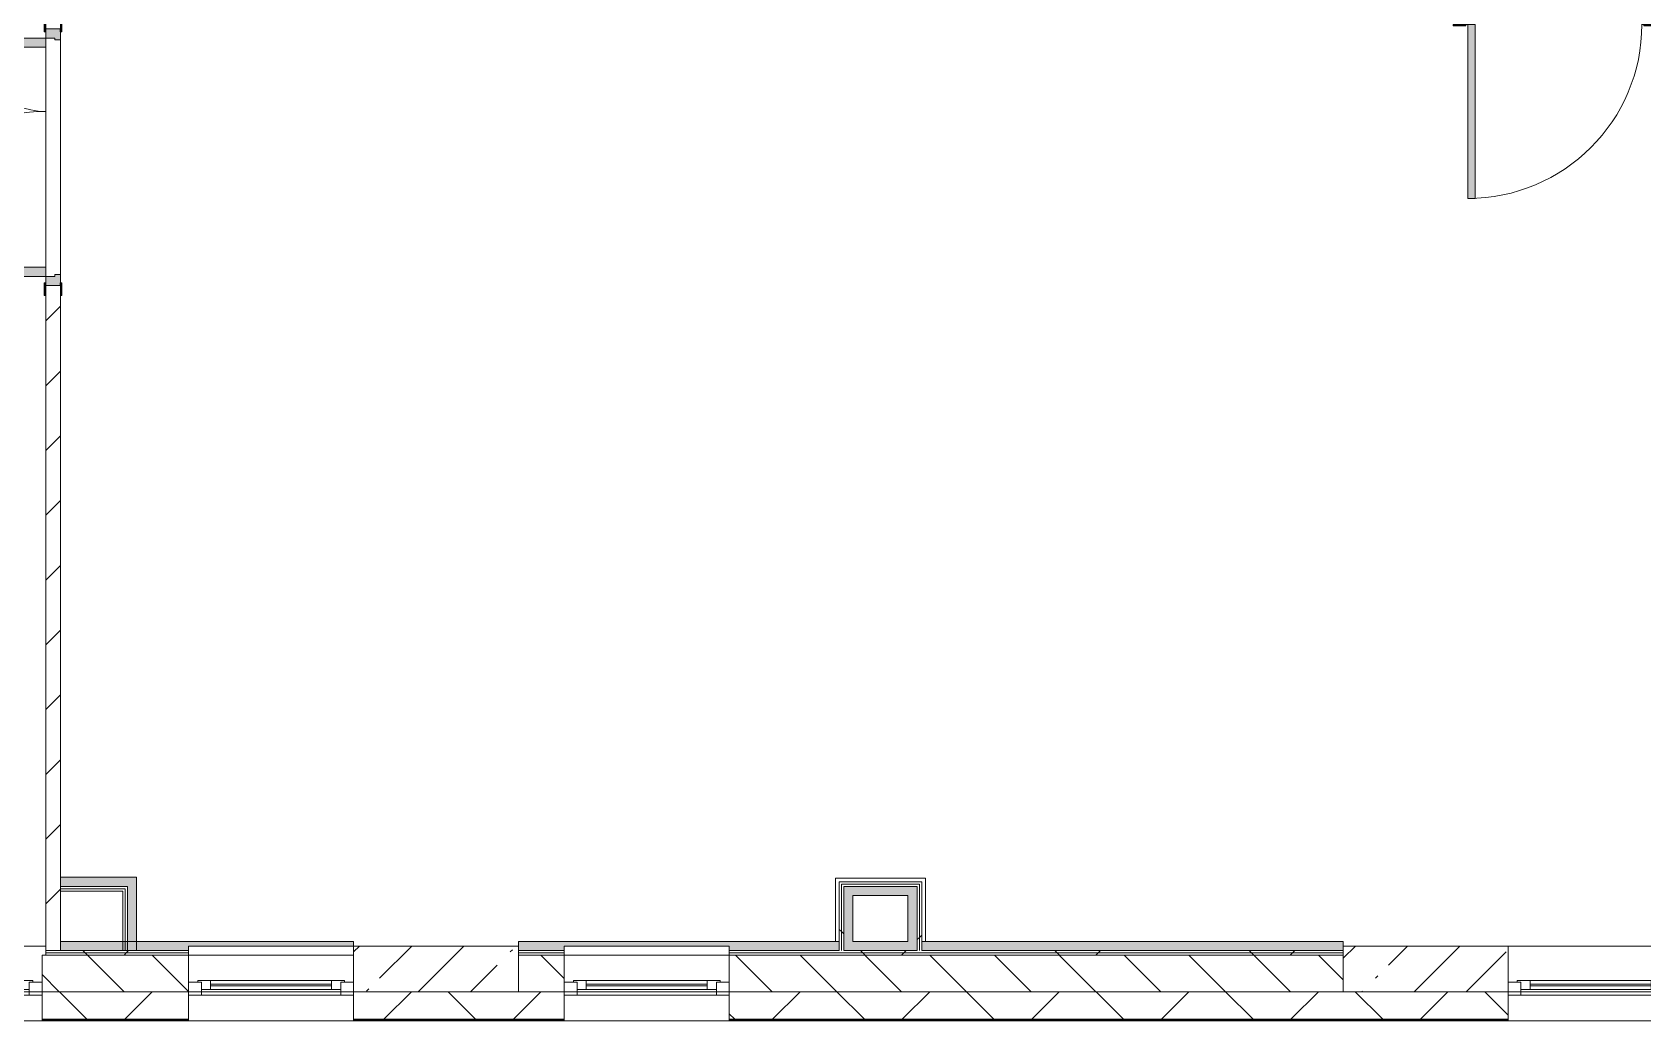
# Model space of a CAD drawing. Header units: millimetres. Extents: x -2911 to 191903, y -8553 to 29000.
# Drawn here: x 151796 to 160585, y -258 to 5138 of the extents above; entities that cross this region are included whole.
import ezdxf

# ---------------------------------------------------------------- set-up
doc = ezdxf.new("R2010")
doc.units = ezdxf.units.MM
for name, color, linetype, lineweight, true_color in [('A-DOOR-1', 7, 'Continuous', 5, 0xaaaaaa), ('A-DOOR-2', 7, 'Continuous', 5, 0xe2e2e2), ('A-DOOR-FRAM-1', 7, 'Continuous', 5, 0xe2e2e2), ('A-DOOR-FRAM-2', 7, 'Continuous', 5, 0xaaaaaa), ('A-FLOR-3', 7, 'Continuous', 5, 0xaaaaaa), ('I-WALL-1', 7, 'Continuous', 5, 0xe7e7e7), ('I-WALL-2', 7, 'Continuous', 9, 0xe7e7e7)]:
    doc.layers.add(name, color=color, linetype=linetype, lineweight=lineweight, true_color=true_color)
for name, color, linetype, lineweight in [('A-GLAZ-1', 7, 'Continuous', 5), ('A-WALL', 7, 'Continuous', 9), ('A-WALL-4', 7, 'Continuous', 5), ('I-WALL-3', 7, 'Continuous', 5), ('S-COLS-2', 7, 'Continuous', 5)]:
    doc.layers.add(name, color=color, linetype=linetype, lineweight=lineweight)
pattern_1 = [(45, (59919.9, 0), (-530.33, 530.33), []), (135, (59919.9, 0), (-530.33, -530.33), [])]

# ---------------------------------------------------------------- blocks, each defined once
blk = doc.blocks.new('120_Окно_СКБ_1Ст - 120_Окно_СКБ_1Ст 900х2500_h_ с форточкой-V100-2_5_1_птичка')
at = {"layer": 'A-GLAZ-1'}
for p, q in [((-450, -127), (-450, -57)), ((-450, -57), (-380, -57)), ((450, -57), (-450, -57)), ((-380, -57), (-380, -127)), ((380, -87), (-380, -87)), ((-380, -87), (-380, -127)), ((-330, -137), (-330, -87)), ((330, -137), (330, -87)), ((380, -127), (380, -57)), ((380, -57), (450, -57)), ((380, -127), (380, -87)), ((450, -57), (450, -127)), ((-380, -127), (-450, -127)), ((-450, -127), (-400, -127)), ((-380, -127), (-400, -127)), ((-400, -127), (-400, -137)), ((-400, -137), (400, -137)), ((400, -137), (-400, -137)), ((-330, -107), (330, -107)), ((330, -117), (-330, -117)), ((450, -127), (380, -127)), ((400, -127), (380, -127)), ((400, -127), (450, -127)), ((400, -137), (400, -127))]:
    blk.add_line(p, q, dxfattribs=at)
blk = doc.blocks.new('120_Окно_СКБ_1Ст - 120_Окно_СКБ_1Ст 900х2500_h_ с форточкой-22876038-2_5_1_птичка')
at = {"layer": 'A-GLAZ-1'}
for p, q in [((-450, -127), (-450, -57)), ((-450, -57), (-380, -57)), ((450, -57), (-450, -57)), ((-380, -57), (-380, -127)), ((380, -87), (-380, -87)), ((-380, -87), (-380, -127)), ((-330, -137), (-330, -87)), ((330, -137), (330, -87)), ((380, -127), (380, -57)), ((380, -57), (450, -57)), ((380, -127), (380, -87)), ((450, -57), (450, -127)), ((-380, -127), (-450, -127)), ((-450, -127), (-400, -127)), ((-380, -127), (-400, -127)), ((-400, -127), (-400, -137)), ((-400, -137), (400, -137)), ((400, -137), (-400, -137)), ((-330, -107), (330, -107)), ((330, -117), (-330, -117)), ((450, -127), (380, -127)), ((400, -127), (380, -127)), ((400, -127), (450, -127)), ((400, -137), (400, -127))]:
    blk.add_line(p, q, dxfattribs=at)
blk = doc.blocks.new('BSC_Колонна _Прямоугольная - 250х900-23282983-2_5_1_птичка')
at = {"layer": 'S-COLS-2'}
h = blk.add_hatch(dxfattribs=at)
h.set_pattern_fill('FP_124', color=256, style=0, pattern_type=2)
h.set_pattern_definition([(45, (-99480, -25), (-285.1231, 285.1231), []), (45, (-99194.88, -25), (-285.1231, 285.1231), [504.031, -100.806, 16.764, -84.042])])
h.paths.add_polyline_path([(450, -125), (450, 125), (-450, 125), (-450, -125)])
for p, q in [((450, 125), (-450, 125)), ((-450, 125), (-450, -125)), ((450, -125), (450, 125)), ((-450, -125), (450, -125))]:
    blk.add_line(p, q, dxfattribs=at)
blk = doc.blocks.new('110_Дверь_СКБ_1Ст_Внутренняя1 - Д-7а_л__950x2100h_Туалет-V101-2_5_1_птичка')
at = {"layer": 'A-DOOR-1'}
h = blk.add_hatch(dxfattribs=at)
h.set_pattern_fill('FP_125', color=256, style=0, pattern_type=2)
h.set_pattern_definition([(135, (1776.41, 174.685), (-14.14214, -14.14214), []), (225, (1776.41, 174.685), (14.14214, -14.14214), [])])
h.paths.add_polyline_path([(537.5, 110), (512.5, 110), (512.5, -110), (537.5, -110)])
at = {"layer": 'A-DOOR-2'}
h = blk.add_hatch(color=256, dxfattribs=at)
h.paths.add_polyline_path([(487.5, 110), (487.5, 70), (477.5, 70), (477.5, 30), (512.5, 30), (512.5, 110)])
h.paths.add_polyline_path([(-462.5, 110), (-487.5, 110), (-487.5, 30), (-452.5, 30), (-452.5, 70), (-462.5, 70)])
at = {"layer": 'A-DOOR-FRAM-1'}
for points in [[(447.5, 1060), (447.5, 110), (487.5, 110), (487.5, 1060)], [(-542.5, 118), (-542.5, 110), (-472.5, 110), (-472.5, 118)], [(567.5, 118), (497.5, 118), (497.5, 110), (567.5, 110)], [(-472.5, 30), (-487.5, 30), (-487.5, -110), (-472.5, -110)], [(512.5, 30), (497.5, 30), (497.5, -110), (512.5, -110)], [(-542.5, -110), (-542.5, -118), (-472.5, -118), (-472.5, -110)], [(567.5, -110), (497.5, -110), (497.5, -118), (567.5, -118)]]:
    blk.add_hatch(color=256, dxfattribs=at).paths.add_polyline_path(points)
at = {"layer": 'A-DOOR-FRAM-2'}
h = blk.add_hatch(dxfattribs=at)
h.set_pattern_fill('FP_126', color=256, style=0, pattern_type=2)
h.set_pattern_definition([(45, (-346.384, 174.685), (-14.1421, 14.1421), []), (135, (-346.384, 174.685), (-14.1421, -14.1421), [])])
h.paths.add_polyline_path([(-487.5, 110), (-512.5, 110), (-512.5, -110), (-487.5, -110)])
at = {"layer": 'A-DOOR-1'}
for p, q in [((487.5, 1060), (447.5, 1060)), ((447.5, 1060), (447.5, 110)), ((487.5, 110), (487.5, 1060)), ((447.5, 110), (487.5, 110))]:
    blk.add_line(p, q, dxfattribs=at)
blk.add_arc((487.5, 110), 950, 90, 180, dxfattribs=at)
at = {"layer": 'A-DOOR-FRAM-2'}
for p, q in [((-472.5, 118), (-542.5, 118)), ((-542.5, 118), (-542.5, 110)), ((-542.5, 110), (-472.5, 110)), ((-487.5, 110), (-512.5, 110)), ((-512.5, 110), (-512.5, -110)), ((-462.5, 110), (-487.5, 110)), ((-487.5, 110), (-487.5, 30)), ((-487.5, -110), (-487.5, 110)), ((-472.5, 110), (-487.5, 110)), ((-487.5, 110), (-487.5, 109)), ((-487.5, 109), (-472.5, 109)), ((-472.5, 110), (-472.5, 118)), ((-472.5, 109), (-472.5, 110)), ((-462.5, 70), (-462.5, 110)), ((487.5, 110), (487.5, 70)), ((512.5, 110), (487.5, 110)), ((567.5, 118), (497.5, 118)), ((497.5, 118), (497.5, 110)), ((512.5, 110), (497.5, 110)), ((497.5, 110), (497.5, 109)), ((497.5, 110), (567.5, 110)), ((497.5, 109), (512.5, 109)), ((512.5, 30), (512.5, 110)), ((537.5, 110), (512.5, 110)), ((512.5, 110), (512.5, -110)), ((512.5, 109), (512.5, 110)), ((537.5, -110), (537.5, 110)), ((567.5, 110), (567.5, 118)), ((-487.5, 30), (-452.5, 30)), ((-472.5, 30), (-487.5, 30)), ((-487.5, 30), (-487.5, -110)), ((-472.5, -110), (-472.5, 30)), ((-452.5, 70), (-462.5, 70)), ((-452.5, 30), (-452.5, 70)), ((487.5, 70), (477.5, 70)), ((477.5, 70), (477.5, 30)), ((477.5, 30), (512.5, 30)), ((512.5, 30), (497.5, 30)), ((497.5, 30), (497.5, -110)), ((512.5, -110), (512.5, 30)), ((-472.5, -110), (-542.5, -110)), ((-542.5, -110), (-542.5, -118)), ((-542.5, -118), (-472.5, -118)), ((-512.5, -110), (-487.5, -110)), ((-487.5, -110), (-472.5, -110)), ((-472.5, -118), (-472.5, -110)), ((497.5, -110), (512.5, -110)), ((567.5, -110), (497.5, -110)), ((497.5, -110), (497.5, -118)), ((497.5, -118), (567.5, -118)), ((512.5, -110), (537.5, -110)), ((567.5, -118), (567.5, -110))]:
    blk.add_line(p, q, dxfattribs=at)
blk = doc.blocks.new('110_Дверь_СКБ_2Ст - Д-5_п_ Из игровой в коридор-32215844-2_5_1_птичка')
at = {"layer": 'A-DOOR-2'}
for points in [[(-637.5, 40), (-587.5, 40), (-587.5, 940), (-637.5, 940)], [(612.5, 440), (612.5, 40), (662.5, 40), (662.5, 440)]]:
    blk.add_hatch(color=256, dxfattribs=at).paths.add_polyline_path(points)
h = blk.add_hatch(color=256, dxfattribs=at)
h.paths.add_polyline_path([(-687.5, 40), (-687.5, -40), (-627.5, -40), (-627.5, -10), (-637.5, -10), (-637.5, 40)])
h.paths.add_polyline_path([(652.5, -40), (712.5, -40), (712.5, 40), (662.5, 40), (662.5, -10), (652.5, -10)])
at = {"layer": 'A-DOOR-FRAM-1'}
for points in [[(-742.5, 40), (-672.5, 40), (-672.5, 48), (-742.5, 48)], [(697.5, 40), (767.5, 40), (767.5, 48), (697.5, 48)], [(-742.5, -48), (-672.5, -48), (-672.5, -40), (-742.5, -40)], [(697.5, -48), (767.5, -48), (767.5, -40), (697.5, -40)]]:
    blk.add_hatch(color=256, dxfattribs=at).paths.add_polyline_path(points)
at = {"layer": 'A-DOOR-1'}
for p, q in [((-637.5, 940), (-637.5, 40)), ((-587.5, 940), (-637.5, 940)), ((-587.5, 40), (-587.5, 940)), ((662.5, 440), (612.5, 440)), ((612.5, 440), (612.5, 40)), ((662.5, 40), (662.5, 440)), ((-637.5, 40), (-587.5, 40)), ((612.5, 40), (662.5, 40))]:
    blk.add_line(p, q, dxfattribs=at)
for centre, radius, start, end in [((-637.5, 40), 900, 0, 90), ((662.5, 40), 400, 90, 180)]:
    blk.add_arc(centre, radius, start, end, dxfattribs=at)
at = {"layer": 'A-DOOR-FRAM-2'}
for p, q in [((-672.5, 48), (-742.5, 48)), ((-742.5, 48), (-742.5, 40)), ((-742.5, 40), (-672.5, 40)), ((-637.5, 40), (-687.5, 40)), ((-687.5, 40), (-687.5, -40)), ((-672.5, 40), (-672.5, 48)), ((-637.5, -10), (-637.5, 40)), ((662.5, 40), (662.5, -10)), ((712.5, 40), (662.5, 40)), ((767.5, 48), (697.5, 48)), ((697.5, 48), (697.5, 40)), ((697.5, 40), (767.5, 40)), ((712.5, -40), (712.5, 40)), ((767.5, 40), (767.5, 48)), ((-672.5, -40), (-742.5, -40)), ((-742.5, -40), (-742.5, -48)), ((-742.5, -48), (-672.5, -48)), ((-672.5, -39), (-687.5, -39)), ((-687.5, -39), (-687.5, -40)), ((-687.5, -40), (-627.5, -40)), ((-687.5, -40), (-672.5, -40)), ((-672.5, -40), (-672.5, -39)), ((-672.5, -48), (-672.5, -40)), ((-627.5, -10), (-637.5, -10)), ((-627.5, -40), (-627.5, -10)), ((662.5, -10), (652.5, -10)), ((652.5, -10), (652.5, -40)), ((652.5, -40), (712.5, -40)), ((712.5, -39), (697.5, -39)), ((697.5, -39), (697.5, -40)), ((697.5, -40), (712.5, -40)), ((767.5, -40), (697.5, -40)), ((697.5, -40), (697.5, -48)), ((697.5, -48), (767.5, -48)), ((712.5, -40), (712.5, -39)), ((767.5, -48), (767.5, -40))]:
    blk.add_line(p, q, dxfattribs=at)
blk = doc.blocks.new('BSC_Колонна _Прямоугольная - 250х900-V102-2_5_1_птичка')
at = {"layer": 'S-COLS-2'}
h = blk.add_hatch(dxfattribs=at)
h.set_pattern_fill('FP_127', color=256, style=0, pattern_type=2)
h.set_pattern_definition([(45, (-94080, -25), (-285.1231, 285.1231), []), (45, (-93794.88, -25), (-285.1231, 285.1231), [504.031, -100.806, 16.764, -84.042])])
h.paths.add_polyline_path([(450, -125), (450, 125), (-450, 125), (-450, -125), (311.3, -125)])
for p, q in [((450, 125), (-450, 125)), ((-450, 125), (-450, -125)), ((450, -125), (450, 125)), ((-450, -125), (450, -125))]:
    blk.add_line(p, q, dxfattribs=at)

msp = doc.modelspace()

# ---------------------------------------------------------------- hatches: boundary and pattern name
at = {"layer": 'A-WALL-4'}
h = msp.add_hatch(dxfattribs=at)
h.set_pattern_fill('FP_86', color=256, style=0, pattern_type=2)
h.set_pattern_definition([(135, (59919.87, 0), (-176.7767, -176.7767), [])])
h.paths.add_polyline_path([(181949.9, -100), (182749.9, -100), (182749.9, 100), (181949.9, 100)])
h.paths.add_polyline_path([(170079.1, -100), (170149.9, -100), (170149.9, 100), (168849.9, 100), (168849.9, -100), (169615.3, -100)])
h.paths.add_polyline_path([(178890.5, -100), (179249.9, -100), (179249.9, 100), (178749.9, 100), (178749.9, -100)])
h.paths.add_polyline_path([(173599.9, -100), (173599.9, 100), (173349.9, 100), (173349.9, -100)])
h.paths.add_polyline_path([(174499.9, -100), (175549.9, -100), (175549.9, 100), (174499.9, 100)])
h.paths.add_polyline_path([(154699.9, -100), (154699.9, 100), (154449.9, 100), (154449.9, -100)])
h.paths.add_polyline_path([(155702.5, -100), (158949.9, -100), (158948.8, 100), (155599.9, 100), (155599.9, -100)])
h.paths.add_polyline_path([(162549.9, -100), (162799.9, -100), (162799.9, 100), (162549.9, 100)])
h.paths.add_polyline_path([(164513.9, -100), (164749.9, -100), (164749.9, 100), (163699.9, 100), (163699.9, -100)])
h.paths.add_polyline_path([(160749.9, -100), (161649.9, -100), (161649.9, 100), (160749.9, 100)])
h.paths.add_polyline_path([(152456.2, -100), (152649.9, -100), (152649.9, 100), (151849.9, 100), (151849.9, -100), (152015.7, -100)])
h = msp.add_hatch(dxfattribs=at)
h.set_pattern_fill('FP_76', color=256, style=0, pattern_type=2)
h.set_pattern_definition([(45, (59919.87, 0), (-353.5534, 353.5534), []), (135, (59919.87, 0), (-353.5534, -353.5534), [])])
h.paths.add_polyline_path([(182136.8, -250), (182749.9, -250), (182749.9, -100), (181949.9, -100), (181949.9, -250)])
h.paths.add_polyline_path([(180281.8, -250), (181049.9, -250), (181049.9, -100), (180149.9, -100), (180149.9, -250)])
h.paths.add_polyline_path([(184919.4, -250), (184999.9, -250), (184999.9, -100), (183649.9, -100), (183649.9, -250), (183991.9, -250)])
h.paths.add_polyline_path([(172449.9, -250), (173599.9, -250), (173599.9, -100), (172449.9, -100)])
h.paths.add_polyline_path([(167296.5, -250), (167949.9, -250), (167949.9, -100), (167049.9, -100), (167049.9, -250)])
h.paths.add_polyline_path([(168849.9, -250), (170149.9, -250), (170149.9, -100), (168849.9, -100)])
h.paths.add_polyline_path([(174499.9, -250), (175549.9, -250), (175549.9, -100), (174499.9, -100)])
h.paths.add_polyline_path([(179249.9, -250), (179249.9, -100), (177849.9, -100), (177849.9, -250), (178890.5, -250)])
h.paths.add_polyline_path([(161731.4, -250), (162799.9, -250), (162799.9, -100), (160749.9, -100), (160749.9, -250), (161649.9, -250)])
h.paths.add_polyline_path([(163699.9, -250), (164749.9, -250), (164749.9, -100), (163699.9, -100)])
h.paths.add_polyline_path([(158949.9, -250), (159849.9, -250), (159849.9, -100), (155599.9, -100), (155599.9, -250), (158948.8, -250)])
h.paths.add_polyline_path([(153549.9, -250), (154699.9, -250), (154699.9, -100), (153549.9, -100)])
h.paths.add_polyline_path([(149129.9, -250), (150949.9, -250), (150949.9, -100), (149129.9, -100)])
h.paths.add_polyline_path([(151992.4, -250), (152649.9, -250), (152649.9, -100), (151849.9, -100), (151849.9, -250)])
at = {"layer": 'I-WALL-1'}
for points in [[(156274.9, 175), (156274.9, 475), (156224.9, 475), (156224.9, 175)], [(156574.9, 425), (156624.9, 425), (156624.9, 475), (156274.9, 475), (156274.9, 425)], [(156624.9, 175), (156624.9, 425), (156574.9, 425), (156574.9, 175)]]:
    msp.add_hatch(color=256, dxfattribs=at).paths.add_polyline_path(points)
at = {"layer": 'I-WALL-2'}
for points in [[(152315.9, 475), (152365.9, 475), (152365.9, 525), (151949.9, 525), (151949.9, 475)], [(152315.9, 125), (152365.9, 125), (152365.9, 475), (152315.9, 475), (152315.9, 230.5)], [(151949.9, 125), (152649.9, 125), (152649.9, 150), (153549.9, 150), (153549.9, 175), (151949.9, 175)]]:
    msp.add_hatch(color=256, dxfattribs=at).paths.add_polyline_path(points)
h = msp.add_hatch(color=256, dxfattribs=at)
h.paths.add_polyline_path([(158949.9, 125), (158948.8, 175), (156649.9, 175), (156649.9, 125), (158948.8, 125)])
h.paths.add_polyline_path([(154699.9, 125), (154699.9, 150), (155599.9, 150), (155599.9, 125), (156199.9, 125), (156199.9, 175), (154449.9, 175), (154449.9, 125)])
h.paths.add_polyline_path([(156224.9, 125), (156624.9, 125), (156624.9, 175), (156224.9, 175)])
at = {"layer": 'I-WALL-3'}
h = msp.add_hatch(dxfattribs=at)
h.set_pattern_fill('FP_88', color=256, style=0, pattern_type=2)
h.set_pattern_definition([(45, (59919.87, 0), (-176.7767, 176.7767), [])])
h.paths.add_polyline_path([(151869.9, 125), (151949.9, 125), (151949.9, 3755), (151869.9, 3755), (151869.9, 230.5)])
h.paths.add_polyline_path([(151949.9, 5155), (151949.9, 10400), (151869.9, 10400), (151869.9, 5155), (151919.9, 5155)])
h = msp.add_hatch(dxfattribs=at)
h.set_pattern_fill('FP_188', color=256, style=0, pattern_type=2)
h.set_pattern_definition(pattern_1)
h.paths.add_polyline_path([(156199.9, 125), (156212.4, 125), (156212.4, 500), (156199.9, 500), (156199.9, 175)])
h = msp.add_hatch(dxfattribs=at)
h.set_pattern_fill('FP_188', color=256, style=0, pattern_type=2)
h.set_pattern_definition(pattern_1)
h.paths.add_polyline_path([(156212.4, 125), (156224.9, 125), (156224.9, 487.5), (156212.4, 487.5), (156212.4, 175)])
h = msp.add_hatch(dxfattribs=at)
h.set_pattern_fill('FP_188', color=256, style=0, pattern_type=2)
h.set_pattern_definition(pattern_1)
h.paths.add_polyline_path([(156624.9, 125), (156637.4, 125), (156637.4, 475), (156624.9, 475), (156624.9, 175)])
h = msp.add_hatch(dxfattribs=at)
h.set_pattern_fill('FP_188', color=256, style=0, pattern_type=2)
h.set_pattern_definition(pattern_1)
h.paths.add_polyline_path([(156637.4, 125), (156649.9, 125), (156649.9, 487.5), (156637.4, 487.5), (156637.4, 175)])
h = msp.add_hatch(dxfattribs=at)
h.set_pattern_fill('FP_188', color=256, style=0, pattern_type=2)
h.set_pattern_definition(pattern_1)
h.paths.add_polyline_path([(152649.9, 112.5), (152649.9, 125), (151869.9, 125), (151869.9, 112.5), (152456.2, 112.5)])
h = msp.add_hatch(dxfattribs=at)
h.set_pattern_fill('FP_188', color=256, style=0, pattern_type=2)
h.set_pattern_definition(pattern_1)
h.paths.add_polyline_path([(151992.4, 100), (152649.9, 100), (152649.9, 112.5), (151869.9, 112.5), (151869.9, 100), (151949.9, 100)])
h = msp.add_hatch(dxfattribs=at)
h.set_pattern_fill('FP_188', color=256, style=0, pattern_type=2)
h.set_pattern_definition(pattern_1)
h.paths.add_polyline_path([(154699.9, 112.5), (154699.9, 125), (154449.9, 125), (154449.9, 112.5)])
h.paths.add_polyline_path([(158949.9, 112.5), (158948.8, 125), (155599.9, 125), (155599.9, 112.5), (158948.8, 112.5)])
h = msp.add_hatch(dxfattribs=at)
h.set_pattern_fill('FP_188', color=256, style=0, pattern_type=2)
h.set_pattern_definition(pattern_1)
h.paths.add_polyline_path([(154699.9, 100), (154699.9, 112.5), (154449.9, 112.5), (154449.9, 100)])
h.paths.add_polyline_path([(158949.9, 100), (158948.8, 112.5), (155599.9, 112.5), (155599.9, 100), (158948.8, 100)])

# ---------------------------------------------------------------- linework, layer by layer
at = {"layer": 'A-FLOR-3'}
for p, q in [((156179.9, 174.2), (156179.9, 520)), ((156179.9, 520), (156669.9, 520)), ((156669.9, 520), (156669.9, 174.6))]:
    msp.add_line(p, q, dxfattribs=at)
at = {"layer": 'A-WALL'}
for p, q in [((152315.9, 475), (151949.9, 475)), ((152303.4, 462.5), (151949.9, 462.5)), ((152303.4, 125), (152303.4, 462.5)), ((152315.9, 125), (152315.9, 475)), ((156212.4, 487.5), (156212.4, 125)), ((156637.4, 487.5), (156212.4, 487.5)), ((156224.9, 475), (156224.9, 125)), ((156624.9, 475), (156224.9, 475)), ((156624.9, 125), (156624.9, 475)), ((156637.4, 125), (156637.4, 487.5)), ((151869.9, 125), (152649.9, 125)), ((151869.9, 112.5), (152649.9, 112.5)), ((151869.9, 100), (152649.9, 100)), ((151949.9, 175), (151949.9, 125)), ((154449.9, 125), (154699.9, 125)), ((154449.9, 112.5), (154699.9, 112.5)), ((154699.9, 100), (154449.9, 100)), ((155599.9, 125), (156199.9, 125)), ((155599.9, 112.5), (158949.9, 112.5)), ((158949.9, 100), (155599.9, 100)), ((156199.9, 175), (156199.9, 125)), ((156224.9, 125), (156624.9, 125)), ((156649.9, 175), (156649.9, 125)), ((156649.9, 125), (158949.9, 125)), ((151849.9, -100), (152649.9, -100)), ((152649.9, -100), (151849.9, -100)), ((154449.9, -100), (154699.9, -100)), ((154699.9, -100), (154449.9, -100)), ((155599.9, -100), (158949.9, -100)), ((158949.9, -100), (155599.9, -100)), ((151849.9, -250), (152649.9, -250)), ((151849.9, -253), (152649.9, -253)), ((153549.9, -250), (154699.9, -250)), ((153549.9, -253), (154699.9, -253)), ((155599.9, -250), (159849.9, -250)), ((155599.9, -253), (159849.9, -253))]:
    msp.add_line(p, q, dxfattribs=at)
at = {"layer": 'A-WALL-4'}
for p, q in [((151869.9, 100), (151849.9, 100)), ((151849.9, 100), (151849.9, -258)), ((152649.9, -258), (152649.9, 100)), ((154699.9, -258), (154699.9, 100)), ((155599.9, 100), (155599.9, -258)), ((150969.9, -100), (151849.9, -100)), ((152649.9, -100), (153549.9, -100)), ((153549.9, -100), (153549.9, -258)), ((154699.9, -100), (155599.9, -100)), ((159849.9, -258), (159849.9, -100)), ((159849.9, -100), (160749.9, -100)), ((149121.9, -258), (152649.9, -258)), ((152649.9, -258), (167049.9, -258))]:
    msp.add_line(p, q, dxfattribs=at)
at = {"layer": 'I-WALL-3'}
for p, q in [((151869.9, 3855), (151869.9, 5055)), ((151949.9, 5095), (151949.9, 3815)), ((151869.9, 3700), (151869.9, 100)), ((151949.9, 175), (151949.9, 3700)), ((152365.9, 525), (151949.9, 525)), ((151949.9, 450), (152290.9, 450)), ((152290.9, 450), (152290.9, 125)), ((152365.9, 125), (152365.9, 525)), ((156199.9, 500), (156199.9, 175)), ((156649.9, 500), (156199.9, 500)), ((156649.9, 175), (156649.9, 500)), ((156274.9, 175), (156274.9, 425)), ((156274.9, 425), (156574.9, 425)), ((156574.9, 425), (156574.9, 175)), ((150969.9, 150), (151869.9, 150)), ((153549.9, 175), (151949.9, 175)), ((152649.9, 100), (152649.9, 150)), ((152649.9, 150), (153549.9, 150)), ((153549.9, 100), (152649.9, 100)), ((153549.9, 150), (153549.9, 175)), ((156199.9, 175), (154449.9, 175)), ((154449.9, 175), (154449.9, 150)), ((154699.9, 100), (154699.9, 150)), ((154699.9, 150), (155599.9, 150)), ((155599.9, 100), (154699.9, 100)), ((155599.9, 150), (155599.9, 100)), ((156574.9, 175), (156274.9, 175)), ((158949.9, 175), (156649.9, 175)), ((158949.9, 150), (158949.9, 175)), ((159849.9, 150), (161509.9, 150))]:
    msp.add_line(p, q, dxfattribs=at)

# ---------------------------------------------------------------- block references
at = {"layer": 'A-DOOR-1'}
for name, p, rotation in [('110_Дверь_СКБ_1Ст_Внутренняя1 - Д-7а_л__950x2100h_Туалет-V101-2_5_1_птичка', (160117.4, 5290), 180), ('110_Дверь_СКБ_2Ст - Д-5_п_ Из игровой в коридор-32215844-2_5_1_птичка', (151909.9, 4442.5), 89.99999999999991)]:
    msp.add_blockref(name, p, dxfattribs=dict(at, rotation=rotation))
at = {"layer": 'A-GLAZ-1', "rotation": 180}
for name, p in [('120_Окно_СКБ_1Ст - 120_Окно_СКБ_1Ст 900х2500_h_ с форточкой-V100-2_5_1_птичка', (151399.9, -175)), ('120_Окно_СКБ_1Ст - 120_Окно_СКБ_1Ст 900х2500_h_ с форточкой-22876038-2_5_1_птичка', (153099.9, -175)), ('120_Окно_СКБ_1Ст - 120_Окно_СКБ_1Ст 900х2500_h_ с форточкой-22876038-2_5_1_птичка', (155149.9, -175)), ('120_Окно_СКБ_1Ст - 120_Окно_СКБ_1Ст 900х2500_h_ с форточкой-22876038-2_5_1_птичка', (160299.9, -175))]:
    msp.add_blockref(name, p, dxfattribs=at)
at = {"layer": 'S-COLS-2'}
for name, p in [('BSC_Колонна _Прямоугольная - 250х900-V102-2_5_1_птичка', (153999.9, 25)), ('BSC_Колонна _Прямоугольная - 250х900-23282983-2_5_1_птичка', (159399.9, 25))]:
    msp.add_blockref(name, p, dxfattribs=at)

doc.saveas('drawing.dxf')
